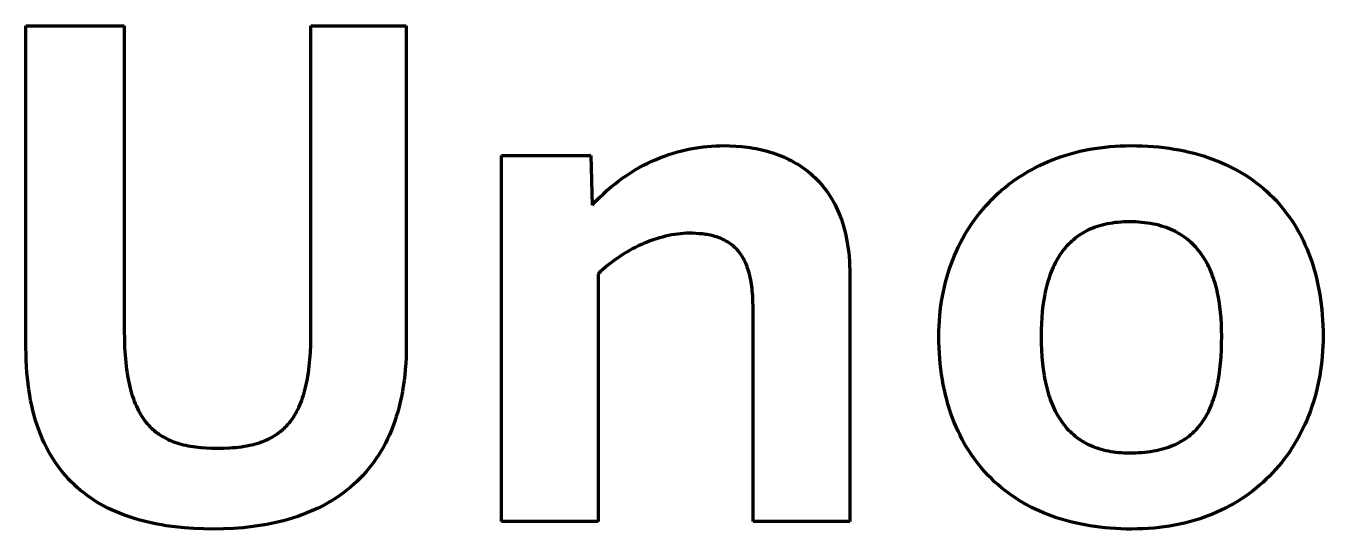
# Model space of a CAD drawing. Header units: millimetres. Extents: x -6 to 110, y 152 to 212.
# Drawn here: x 79.94 to 109.96, y 175.67 to 187.32 of the extents above; entities that cross this region are included whole.
import ezdxf

# ---------------------------------------------------------------- set-up
doc = ezdxf.new("R2010")
doc.units = ezdxf.units.MM
doc.header["$MEASUREMENT"] = 0
doc.layers.add('Incisione', color=5, linetype='Continuous', true_color=0x1710ff)

msp = doc.modelspace()

# ---------------------------------------------------------------- linework, layer by layer
at = {"layer": 'Incisione', "lineweight": 70}
for points in [[(79.93625, 179.87267), (79.93625, 187.31666)], [(79.93625, 187.31666), (82.21191, 187.31666)], [(82.21191, 187.31666), (82.21191, 180.26076)], [(86.53361, 187.31666), (88.73864, 187.31666)], [(86.53361, 180.2959), (86.53361, 187.31666)], [(88.73864, 187.31666), (88.73864, 179.92555)], [(94.71813, 184.30659), (94.81683, 184.34082)], [(94.81683, 184.34082), (94.9157, 184.37227)], [(94.9157, 184.37227), (95.01469, 184.40098)], [(95.01469, 184.40098), (95.11374, 184.42699)], [(95.11374, 184.42699), (95.21278, 184.45035)], [(95.21278, 184.45035), (95.31176, 184.47108)], [(95.31176, 184.47108), (95.4106, 184.48922)], [(95.4106, 184.48922), (95.50925, 184.50482)], [(95.50925, 184.50482), (95.60766, 184.51792)], [(95.60766, 184.51792), (95.70575, 184.52854)], [(95.70575, 184.52854), (95.80346, 184.53674)], [(95.80346, 184.53674), (95.90074, 184.54255)], [(95.90074, 184.54255), (95.99752, 184.546)], [(95.99752, 184.546), (96.09375, 184.54715)], [(96.09375, 184.54715), (96.22936, 184.545)], [(96.22936, 184.545), (96.3648, 184.53848)], [(96.3648, 184.53848), (96.4998, 184.52741)], [(96.4998, 184.52741), (96.56705, 184.52013)], [(96.56705, 184.52013), (96.63409, 184.51167)], [(96.63409, 184.51167), (96.70089, 184.50199)], [(96.70089, 184.50199), (96.7674, 184.49109)], [(96.7674, 184.49109), (96.83361, 184.47894)], [(96.83361, 184.47894), (96.89946, 184.46553)], [(96.89946, 184.46553), (96.96494, 184.45084)], [(96.96494, 184.45084), (97.03, 184.43484)], [(97.03, 184.43484), (97.09461, 184.41753)], [(97.09461, 184.41753), (97.15874, 184.39888)], [(97.15874, 184.39888), (97.22235, 184.37887)], [(97.22235, 184.37887), (97.28541, 184.35749)], [(97.28541, 184.35749), (97.34788, 184.33471)], [(97.34788, 184.33471), (97.40974, 184.31052)], [(105.51264, 184.54715), (105.64406, 184.5459), (105.77371, 184.54216), (105.90159, 184.53594), (106.02768, 184.52727), (106.15197, 184.51616), (106.27446, 184.50263), (106.39513, 184.48669), (106.51398, 184.46836), (106.63099, 184.44765), (106.74616, 184.42459), (106.85948, 184.39918), (106.97093, 184.37146), (107.0805, 184.34142), (107.1882, 184.30909), (107.294, 184.27449), (107.3979, 184.23763), (107.49989, 184.19853), (107.59995, 184.15721), (107.69808, 184.11367), (107.79428, 184.06794), (107.88852, 184.02004), (107.9808, 183.96998), (108.07111, 183.91778), (108.15944, 183.86345), (108.24578, 183.80701), (108.33012, 183.74848), (108.41245, 183.68788), (108.49277, 183.62521), (108.57105, 183.5605), (108.6473, 183.49377), (108.7215, 183.42502), (108.79364, 183.35428), (108.86371, 183.28157), (108.93171, 183.20689), (108.99762, 183.13027), (109.06144, 183.05173), (109.12315, 182.97127), (109.18274, 182.88892), (109.24021, 182.80469), (109.29554, 182.71861), (109.34873, 182.63067), (109.39976, 182.54091), (109.44863, 182.44934), (109.49533, 182.35597), (109.53984, 182.26083), (109.58216, 182.16392), (109.62228, 182.06527), (109.66018, 181.96489), (109.69586, 181.8628), (109.72931, 181.75901), (109.76052, 181.65355), (109.78948, 181.54642), (109.81617, 181.43765), (109.8406, 181.32724), (109.86275, 181.21523), (109.8826, 181.10162), (109.90016, 180.98643), (109.9154, 180.86967), (109.92833, 180.75137), (109.93893, 180.63154), (109.94719, 180.5102), (109.9531, 180.38736), (109.95666, 180.26304), (109.95784, 180.13725), (109.95664, 180.02104), (109.95305, 179.90561), (109.94708, 179.79099), (109.93874, 179.67723), (109.92804, 179.56435), (109.91499, 179.45238), (109.89961, 179.34137), (109.88191, 179.23134), (109.86189, 179.12233), (109.83957, 179.01437), (109.81496, 178.9075), (109.78807, 178.80174), (109.75892, 178.69713), (109.72751, 178.59371), (109.69385, 178.49151), (109.65796, 178.39056), (109.61985, 178.2909), (109.57952, 178.19256), (109.537, 178.09556), (109.49229, 177.99996), (109.4454, 177.90577), (109.39635, 177.81304), (109.34514, 177.7218), (109.29179, 177.63207), (109.2363, 177.5439), (109.1787, 177.45732), (109.11899, 177.37235), (109.05718, 177.28904), (108.99328, 177.20742), (108.92731, 177.12752), (108.85927, 177.04938), (108.78918, 176.97302), (108.71705, 176.89848), (108.64289, 176.8258), (108.56671, 176.75501), (108.48853, 176.68614), (108.40834, 176.61923), (108.32618, 176.55431), (108.24203, 176.49141), (108.15593, 176.43056), (108.06788, 176.37181), (107.97788, 176.31518), (107.88596, 176.2607), (107.79212, 176.20842), (107.69638, 176.15836), (107.59874, 176.11056), (107.49922, 176.06504), (107.39783, 176.02186), (107.29457, 175.98103), (107.18947, 175.94259), (107.08253, 175.90657), (106.97376, 175.87302), (106.86318, 175.84195), (106.75079, 175.81342), (106.63662, 175.78744), (106.52066, 175.76405), (106.40293, 175.74329), (106.28344, 175.72519), (106.1622, 175.70978), (106.03923, 175.6971), (105.91453, 175.68718), (105.78812, 175.68005), (105.66001, 175.67575), (105.53021, 175.6743), (105.40359, 175.67549), (105.27841, 175.67905), (105.15468, 175.68496), (105.03243, 175.69322), (104.91167, 175.70383), (104.79242, 175.71676), (104.6747, 175.73201), (104.55853, 175.74958), (104.44392, 175.76945), (104.33088, 175.79162), (104.21945, 175.81606), (104.10964, 175.84279), (104.00145, 175.87178), (103.89492, 175.90302), (103.79007, 175.93652), (103.68689, 175.97225), (103.58543, 176.01021), (103.48568, 176.05038), (103.38768, 176.09277), (103.29144, 176.13736), (103.19697, 176.18414), (103.10429, 176.23311), (103.01343, 176.28424), (102.9244, 176.33755), (102.83722, 176.393), (102.7519, 176.4506), (102.66846, 176.51034), (102.58693, 176.5722), (102.50731, 176.63618), (102.42963, 176.70227), (102.3539, 176.77045), (102.28015, 176.84073), (102.20838, 176.91308), (102.13862, 176.98751), (102.07089, 177.064), (102.0052, 177.14254), (101.94157, 177.22312), (101.88002, 177.30574), (101.82057, 177.39038), (101.76323, 177.47704), (101.70802, 177.5657), (101.65496, 177.65636), (101.60407, 177.74901), (101.55536, 177.84364), (101.50886, 177.94023), (101.46457, 178.03879), (101.42253, 178.13929), (101.38274, 178.24174), (101.34522, 178.34611), (101.31, 178.45241), (101.27708, 178.56062), (101.2465, 178.67074), (101.21825, 178.78275), (101.19237, 178.89665), (101.16887, 179.01242), (101.14777, 179.13006), (101.12909, 179.24955), (101.11284, 179.3709), (101.09904, 179.49408), (101.08771, 179.61909), (101.07886, 179.74593), (101.07252, 179.87457), (101.06871, 180.00502), (101.06743, 180.13725), (101.06873, 180.25663), (101.07262, 180.37495), (101.07908, 180.49218), (101.08809, 180.60829), (101.09962, 180.72327), (101.11367, 180.83709), (101.13019, 180.94971), (101.14919, 181.06111), (101.17063, 181.17127), (101.19449, 181.28017), (101.22076, 181.38776), (101.24941, 181.49403), (101.28042, 181.59896), (101.31378, 181.70251), (101.34945, 181.80466), (101.38743, 181.90538), (101.42769, 182.00464), (101.4702, 182.10243), (101.51496, 182.19871), (101.56194, 182.29346), (101.61111, 182.38665), (101.66246, 182.47826), (101.71597, 182.56825), (101.77161, 182.65661), (101.82937, 182.7433), (101.88923, 182.82831), (101.95115, 182.9116), (102.01514, 182.99314), (102.08115, 183.07292), (102.14918, 183.1509), (102.2192, 183.22707), (102.29119, 183.30138), (102.36514, 183.37382), (102.44101, 183.44436), (102.51879, 183.51298), (102.59846, 183.57964), (102.68, 183.64433), (102.76339, 183.70701), (102.84861, 183.76766), (102.93563, 183.82625), (103.02444, 183.88276), (103.11501, 183.93716), (103.20733, 183.98943), (103.30137, 184.03953), (103.39712, 184.08744), (103.49455, 184.13314), (103.59364, 184.1766), (103.69438, 184.21779), (103.79673, 184.25669), (103.90069, 184.29327), (104.00623, 184.32751), (104.11332, 184.35937), (104.22196, 184.38883), (104.33211, 184.41587), (104.44377, 184.44046), (104.5569, 184.46257), (104.67148, 184.48218), (104.7875, 184.49926), (104.90494, 184.51378), (105.02377, 184.52572), (105.14398, 184.53506), (105.26554, 184.54176), (105.38843, 184.5458), (105.51264, 184.54715)], [(90.94281, 175.85069), (90.94281, 184.31788)], [(90.94281, 184.31788), (93.00677, 184.31788)], [(93.00677, 184.31788), (93.04191, 183.17135)], [(94.03738, 183.98596), (94.13311, 184.04071)], [(94.13311, 184.04071), (94.22945, 184.09242)], [(94.22945, 184.09242), (94.32634, 184.14112)], [(94.32634, 184.14112), (94.42372, 184.18684)], [(94.42372, 184.18684), (94.52151, 184.22964)], [(94.52151, 184.22964), (94.61967, 184.26954)], [(94.61967, 184.26954), (94.71813, 184.30659)], [(97.40974, 184.31052), (97.47095, 184.28491)], [(97.47095, 184.28491), (97.53147, 184.25784)], [(97.53147, 184.25784), (97.59127, 184.2293)], [(97.59127, 184.2293), (97.65031, 184.19928)], [(97.65031, 184.19928), (97.70857, 184.16775)], [(97.70857, 184.16775), (97.766, 184.1347)], [(97.766, 184.1347), (97.82258, 184.1001)], [(97.82258, 184.1001), (97.87827, 184.06395)], [(97.87827, 184.06395), (97.93304, 184.02621)], [(93.56996, 183.66509), (93.66173, 183.73567)], [(93.66173, 183.73567), (93.75443, 183.80301)], [(93.75443, 183.80301), (93.84797, 183.86714)], [(93.84797, 183.86714), (93.94231, 183.92811)], [(93.94231, 183.92811), (94.03738, 183.98596)], [(97.93304, 184.02621), (97.98684, 183.98688)], [(97.98684, 183.98688), (98.03966, 183.94593)], [(98.03966, 183.94593), (98.09145, 183.90335)], [(98.09145, 183.90335), (98.14218, 183.85911)], [(98.14218, 183.85911), (98.19182, 183.8132)], [(98.19182, 183.8132), (98.24033, 183.7656)], [(98.24033, 183.7656), (98.28768, 183.71628)], [(93.21321, 183.34957), (93.30071, 183.43351)], [(93.30071, 183.43351), (93.38938, 183.51405)], [(93.38938, 183.51405), (93.47915, 183.59123)], [(93.47915, 183.59123), (93.56996, 183.66509)], [(98.28768, 183.71628), (98.33383, 183.66525)], [(98.33383, 183.66525), (98.37876, 183.61246)], [(98.37876, 183.61246), (98.42242, 183.55791)], [(98.42242, 183.55791), (98.46479, 183.50157)], [(98.46479, 183.50157), (98.50582, 183.44344)], [(98.50582, 183.44344), (98.54549, 183.38348)], [(93.04191, 183.17135), (93.12692, 183.2622)], [(93.12692, 183.2622), (93.21321, 183.34957)], [(98.54549, 183.38348), (98.58377, 183.32168)], [(98.58377, 183.32168), (98.62061, 183.25803)], [(98.62061, 183.25803), (98.65598, 183.1925)], [(98.65598, 183.1925), (98.68985, 183.12507)], [(98.68985, 183.12507), (98.72219, 183.05573)], [(98.72219, 183.05573), (98.75296, 182.98445)], [(98.75296, 182.98445), (98.78213, 182.91123)], [(98.78213, 182.91123), (98.80966, 182.83603)], [(98.80966, 182.83603), (98.83552, 182.75885)], [(98.83552, 182.75885), (98.85968, 182.67966)], [(98.85968, 182.67966), (98.8821, 182.59845)], [(98.8821, 182.59845), (98.90275, 182.51519)], [(105.47733, 177.43837), (105.55179, 177.43905), (105.62468, 177.4411), (105.69603, 177.44452), (105.76583, 177.44929), (105.83411, 177.45543), (105.90088, 177.46293), (105.96614, 177.47178), (106.02992, 177.48198), (106.09222, 177.49353), (106.15305, 177.50643), (106.21244, 177.52068), (106.27039, 177.53626), (106.32691, 177.55319), (106.38201, 177.57146), (106.43572, 177.59106), (106.48804, 177.612), (106.53898, 177.63426), (106.58856, 177.65786), (106.63679, 177.68278), (106.68367, 177.70902), (106.72924, 177.73658), (106.77349, 177.76547), (106.81643, 177.79566), (106.85809, 177.82718), (106.87845, 177.84343), (106.89848, 177.86), (106.9376, 177.89413), (106.97547, 177.92957), (107.0121, 177.96632), (107.04751, 178.00436), (107.0817, 178.04371), (107.11469, 178.08435), (107.1465, 178.12629), (107.17712, 178.16951), (107.20659, 178.21403), (107.2349, 178.25984), (107.26208, 178.30693), (107.28813, 178.3553), (107.31307, 178.40495), (107.3369, 178.45588), (107.35965, 178.50809), (107.38132, 178.56156), (107.40193, 178.61631), (107.42149, 178.67233), (107.44001, 178.72961), (107.45751, 178.78815), (107.47399, 178.84796), (107.48948, 178.90902), (107.50397, 178.97134), (107.51749, 179.03491), (107.53005, 179.09973), (107.55232, 179.23312), (107.57089, 179.37149), (107.58586, 179.51481), (107.59733, 179.66306), (107.6054, 179.81624), (107.61017, 179.97431), (107.61173, 180.13725), (107.61017, 180.27832), (107.6054, 180.41697), (107.59733, 180.55308), (107.58586, 180.68651), (107.57089, 180.81712), (107.55232, 180.94478), (107.53005, 181.06935), (107.51749, 181.13043), (107.50397, 181.1907), (107.48948, 181.25012), (107.47399, 181.30868), (107.45751, 181.36638), (107.44001, 181.42318), (107.42149, 181.47907), (107.40193, 181.53404), (107.38132, 181.58807), (107.35965, 181.64114), (107.3369, 181.69323), (107.31307, 181.74433), (107.28813, 181.79442), (107.26208, 181.84349), (107.2349, 181.89151), (107.20659, 181.93847), (107.17712, 181.98436), (107.1465, 182.02915), (107.11469, 182.07283), (107.0817, 182.11538), (107.04751, 182.15679), (107.0121, 182.19703), (106.97547, 182.2361), (106.9376, 182.27397), (106.89848, 182.31062), (106.85809, 182.34605), (106.81643, 182.38023), (106.77349, 182.41315), (106.72924, 182.44478), (106.68367, 182.47512), (106.63679, 182.50414), (106.58856, 182.53183), (106.53898, 182.55818), (106.48804, 182.58316), (106.43572, 182.60675), (106.38201, 182.62895), (106.32691, 182.64973), (106.27039, 182.66907), (106.21244, 182.68697), (106.15305, 182.7034), (106.09222, 182.71834), (106.02992, 182.73179), (105.96614, 182.74371), (105.90088, 182.7541), (105.83411, 182.76294), (105.76583, 182.77021), (105.69603, 182.77589), (105.62468, 182.77997), (105.55179, 182.78244), (105.47733, 182.78326), (105.40854, 182.7825), (105.34109, 182.78022), (105.27497, 182.77645), (105.21016, 182.77118), (105.14667, 182.76443), (105.08448, 182.75621), (105.02359, 182.74653), (104.96398, 182.7354), (104.90565, 182.72284), (104.8486, 182.70885), (104.7928, 182.69344), (104.73827, 182.67663), (104.68497, 182.65843), (104.63292, 182.63884), (104.5821, 182.61788), (104.5325, 182.59556), (104.48411, 182.57189), (104.43693, 182.54688), (104.39095, 182.52054), (104.34616, 182.49288), (104.30255, 182.46392), (104.26012, 182.43366), (104.21885, 182.40212), (104.17874, 182.3693), (104.13978, 182.33522), (104.10196, 182.29989), (104.06527, 182.26332), (104.02971, 182.22552), (103.99527, 182.1865), (103.96194, 182.14626), (103.92971, 182.10484), (103.89857, 182.06222), (103.86851, 182.01843), (103.83954, 181.97348), (103.81163, 181.92737), (103.78479, 181.88012), (103.75899, 181.83173), (103.73425, 181.78223), (103.71054, 181.73161), (103.68785, 181.67989), (103.66619, 181.62709), (103.64554, 181.57321), (103.6259, 181.51826), (103.60725, 181.46226), (103.58959, 181.40521), (103.57291, 181.34713), (103.55721, 181.28802), (103.54246, 181.2279), (103.52868, 181.16678), (103.51584, 181.10467), (103.49297, 180.97753), (103.4738, 180.84655), (103.45826, 180.71183), (103.44629, 180.57345), (103.43781, 180.43151), (103.43278, 180.28608), (103.43111, 180.13725), (103.43303, 179.97431), (103.43878, 179.81624), (103.44839, 179.66306), (103.46188, 179.51481), (103.47925, 179.37149), (103.50053, 179.23312), (103.51264, 179.16581), (103.52573, 179.09973), (103.5398, 179.03491), (103.55487, 178.97134), (103.57092, 178.90902), (103.58796, 178.84796), (103.60599, 178.78815), (103.62502, 178.72961), (103.64504, 178.67233), (103.66606, 178.61631), (103.68808, 178.56156), (103.71111, 178.50809), (103.73514, 178.45588), (103.76017, 178.40495), (103.78622, 178.3553), (103.81327, 178.30693), (103.84134, 178.25984), (103.87042, 178.21403), (103.90052, 178.16951), (103.93164, 178.12629), (103.96378, 178.08435), (103.99694, 178.04371), (104.03113, 178.00436), (104.06634, 177.96632), (104.10258, 177.92957), (104.13985, 177.89413), (104.17816, 177.86), (104.21749, 177.82718), (104.25787, 177.79566), (104.29929, 177.76547), (104.34174, 177.73658), (104.38524, 177.70902), (104.42978, 177.68278), (104.47537, 177.65786), (104.52201, 177.63426), (104.5697, 177.612), (104.61845, 177.59106), (104.66825, 177.57146), (104.7191, 177.55319), (104.77102, 177.53626), (104.82399, 177.52068), (104.87803, 177.50643), (104.93313, 177.49353), (104.9893, 177.48198), (105.04654, 177.47178), (105.10485, 177.46293), (105.16424, 177.45543), (105.2247, 177.44929), (105.28623, 177.44452), (105.34885, 177.4411), (105.41255, 177.43905), (105.47733, 177.43837)], [(94.1798, 182.25627), (94.11139, 182.22446)], [(94.24863, 182.28647), (94.1798, 182.25627)], [(94.31779, 182.31503), (94.24863, 182.28647)], [(94.38723, 182.3419), (94.31779, 182.31503)], [(94.45687, 182.36704), (94.38723, 182.3419)], [(94.52663, 182.39041), (94.45687, 182.36704)], [(94.59646, 182.41197), (94.52663, 182.39041)], [(94.66627, 182.43168), (94.59646, 182.41197)], [(94.73599, 182.44949), (94.66627, 182.43168)], [(94.80557, 182.46536), (94.73599, 182.44949)], [(94.87491, 182.47926), (94.80557, 182.46536)], [(94.94396, 182.49113), (94.87491, 182.47926)], [(95.01264, 182.50093), (94.94396, 182.49113)], [(95.08088, 182.50863), (95.01264, 182.50093)], [(95.14861, 182.51418), (95.08088, 182.50863)], [(95.21576, 182.51755), (95.14861, 182.51418)], [(95.28225, 182.51868), (95.21576, 182.51755)], [(95.36255, 182.51772), (95.28225, 182.51868)], [(95.44134, 182.51477), (95.36255, 182.51772)], [(95.51854, 182.50969), (95.44134, 182.51477)], [(95.59409, 182.50234), (95.51854, 182.50969)], [(95.63123, 182.49777), (95.59409, 182.50234)], [(95.66793, 182.49259), (95.63123, 182.49777)], [(95.70418, 182.48677), (95.66793, 182.49259)], [(95.73997, 182.48029), (95.70418, 182.48677)], [(95.7753, 182.47315), (95.73997, 182.48029)], [(95.81016, 182.46533), (95.7753, 182.47315)], [(95.84454, 182.4568), (95.81016, 182.46533)], [(95.87843, 182.44755), (95.84454, 182.4568)], [(95.91183, 182.43756), (95.87843, 182.44755)], [(95.94471, 182.42682), (95.91183, 182.43756)], [(95.97709, 182.41532), (95.94471, 182.42682)], [(96.00894, 182.40302), (95.97709, 182.41532)], [(96.04025, 182.38992), (96.00894, 182.40302)], [(96.07103, 182.376), (96.04025, 182.38992)], [(96.10126, 182.36124), (96.07103, 182.376)], [(96.13094, 182.34562), (96.10126, 182.36124)], [(96.16005, 182.32913), (96.13094, 182.34562)], [(96.18858, 182.31176), (96.16005, 182.32913)], [(96.21653, 182.29348), (96.18858, 182.31176)], [(96.24389, 182.27427), (96.21653, 182.29348)], [(96.27066, 182.25413), (96.24389, 182.27427)], [(96.29681, 182.23302), (96.27066, 182.25413)], [(96.32235, 182.21095), (96.29681, 182.23302)], [(98.90275, 182.51519), (98.92159, 182.42987)], [(98.92159, 182.42987), (98.9386, 182.34247)], [(98.9386, 182.34247), (98.95373, 182.25297)], [(98.95373, 182.25297), (98.96695, 182.16135)], [(93.65006, 181.9605), (93.58752, 181.91739)], [(93.71359, 182.00234), (93.65006, 181.9605)], [(93.77803, 182.04288), (93.71359, 182.00234)], [(93.84331, 182.08206), (93.77803, 182.04288)], [(93.90935, 182.11986), (93.84331, 182.08206)], [(93.9761, 182.15622), (93.90935, 182.11986)], [(94.04347, 182.1911), (93.9761, 182.15622)], [(94.11139, 182.22446), (94.04347, 182.1911)], [(96.34726, 182.18788), (96.32235, 182.21095)], [(96.37154, 182.16381), (96.34726, 182.18788)], [(96.39518, 182.13871), (96.37154, 182.16381)], [(96.41817, 182.11257), (96.39518, 182.13871)], [(96.4405, 182.08537), (96.41817, 182.11257)], [(96.46217, 182.0571), (96.4405, 182.08537)], [(96.48315, 182.02773), (96.46217, 182.0571)], [(96.50346, 181.99725), (96.48315, 182.02773)], [(96.52307, 181.96565), (96.50346, 181.99725)], [(96.54198, 181.93291), (96.52307, 181.96565)], [(96.56018, 181.899), (96.54198, 181.93291)], [(98.96695, 182.16135), (98.97823, 182.06759)], [(98.97823, 182.06759), (98.98754, 181.97168)], [(98.98754, 181.97168), (98.99484, 181.87359)], [(93.23684, 181.63448), (93.18316, 181.58368)], [(93.292, 181.68431), (93.23684, 181.63448)], [(93.34857, 181.73312), (93.292, 181.68431)], [(93.40648, 181.78088), (93.34857, 181.73312)], [(93.46566, 181.82753), (93.40648, 181.78088)], [(93.52602, 181.87305), (93.46566, 181.82753)], [(93.58752, 181.91739), (93.52602, 181.87305)], [(96.57767, 181.86392), (96.56018, 181.899)], [(96.59442, 181.82764), (96.57767, 181.86392)], [(96.61045, 181.79015), (96.59442, 181.82764)], [(96.62573, 181.75144), (96.61045, 181.79015)], [(96.64025, 181.71148), (96.62573, 181.75144)], [(96.65402, 181.67025), (96.64025, 181.71148)], [(96.66702, 181.62775), (96.65402, 181.67025)], [(98.99484, 181.87359), (99.00009, 181.77331)], [(99.00009, 181.77331), (99.00327, 181.67083)], [(99.00327, 181.67083), (99.00434, 181.56611)], [(93.18316, 181.58368), (93.18316, 175.85069)], [(96.67924, 181.58395), (96.66702, 181.62775)], [(96.69068, 181.53884), (96.67924, 181.58395)], [(96.70132, 181.4924), (96.69068, 181.53884)], [(96.71116, 181.44462), (96.70132, 181.4924)], [(96.72019, 181.39547), (96.71116, 181.44462)], [(96.72839, 181.34494), (96.72019, 181.39547)], [(96.73577, 181.29301), (96.72839, 181.34494)], [(99.00434, 181.56611), (99.00434, 175.85069)], [(96.74232, 181.23967), (96.73577, 181.29301)], [(96.74802, 181.18489), (96.74232, 181.23967)], [(96.75685, 181.07098), (96.74802, 181.18489)], [(96.76219, 180.95114), (96.75685, 181.07098)], [(96.76399, 180.82524), (96.76219, 180.95114)], [(96.76399, 175.85069), (96.76399, 180.82524)], [(82.21191, 180.26076), (82.21402, 180.06516)], [(86.53199, 180.11108), (86.53361, 180.2959)], [(79.93764, 179.7246), (79.93625, 179.87267)], [(82.21402, 180.06516), (82.22038, 179.87848)], [(82.22038, 179.87848), (82.23096, 179.70055)], [(86.51875, 179.76339), (86.52707, 179.93361)], [(86.52707, 179.93361), (86.53199, 180.11108)], [(88.73864, 179.92555), (88.73721, 179.78226)], [(79.94179, 179.57971), (79.93764, 179.7246)], [(79.94867, 179.43796), (79.94179, 179.57971)], [(82.23096, 179.70055), (82.24577, 179.53117)], [(82.24577, 179.53117), (82.2648, 179.37018)], [(86.49154, 179.44429), (86.50694, 179.60031)], [(86.50694, 179.60031), (86.51875, 179.76339)], [(88.73295, 179.64176), (88.72588, 179.50404)], [(88.73721, 179.78226), (88.73295, 179.64176)], [(79.95824, 179.29934), (79.94867, 179.43796)], [(79.97048, 179.16382), (79.95824, 179.29934)], [(82.2648, 179.37018), (82.2759, 179.29278)], [(82.2759, 179.29278), (82.28806, 179.2174)], [(86.44958, 179.15303), (86.47245, 179.29523)], [(86.47245, 179.29523), (86.49154, 179.44429)], [(88.70346, 179.23689), (88.68818, 179.10741)], [(88.71604, 179.36909), (88.70346, 179.23689)], [(88.72588, 179.50404), (88.71604, 179.36909)], [(79.98535, 179.03137), (79.97048, 179.16382)], [(80.00282, 178.90195), (79.98535, 179.03137)], [(82.28806, 179.2174), (82.30127, 179.14404)], [(82.30127, 179.14404), (82.31553, 179.07266)], [(82.31553, 179.07266), (82.33085, 179.00324)], [(82.33085, 179.00324), (82.34722, 178.93576)], [(82.34722, 178.93576), (82.36464, 178.8702)], [(86.39208, 178.88881), (86.40796, 178.95237)], [(86.40796, 178.95237), (86.42282, 179.01759)], [(86.42282, 179.01759), (86.43669, 179.08447)], [(86.43669, 179.08447), (86.44958, 179.15303)], [(88.67022, 178.98065), (88.64961, 178.85658)], [(88.68818, 179.10741), (88.67022, 178.98065)], [(80.02286, 178.77556), (80.00282, 178.90195)], [(80.04545, 178.65215), (80.02286, 178.77556)], [(80.07054, 178.5317), (80.04545, 178.65215)], [(82.36464, 178.8702), (82.38312, 178.80654)], [(82.38312, 178.80654), (82.40265, 178.74475)], [(82.40265, 178.74475), (82.42323, 178.68482)], [(82.42323, 178.68482), (82.44486, 178.62671)], [(86.2972, 178.59541), (86.31828, 178.65088)], [(86.31828, 178.65088), (86.33831, 178.70794)], [(86.33831, 178.70794), (86.35727, 178.76661)], [(86.35727, 178.76661), (86.37519, 178.8269)], [(86.37519, 178.8269), (86.39208, 178.88881)], [(88.6264, 178.73519), (88.60061, 178.61646)], [(88.64961, 178.85658), (88.6264, 178.73519)], [(80.0981, 178.41418), (80.07054, 178.5317)], [(80.12811, 178.29957), (80.0981, 178.41418)], [(82.44486, 178.62671), (82.46754, 178.57041)], [(82.46754, 178.57041), (82.49128, 178.5159)], [(82.49128, 178.5159), (82.51606, 178.46315)], [(82.51606, 178.46315), (82.54189, 178.41215)], [(82.54189, 178.41215), (82.56877, 178.36286)], [(82.56877, 178.36286), (82.5967, 178.31526)], [(86.14757, 178.2954), (86.17532, 178.34156)], [(86.17532, 178.34156), (86.20193, 178.38924)], [(86.20193, 178.38924), (86.22741, 178.43845)], [(86.22741, 178.43845), (86.25177, 178.48921)], [(86.25177, 178.48921), (86.27503, 178.54153)], [(86.27503, 178.54153), (86.2972, 178.59541)], [(88.54143, 178.38691), (88.5081, 178.27606)], [(88.57228, 178.50037), (88.54143, 178.38691)], [(88.60061, 178.61646), (88.57228, 178.50037)], [(80.16053, 178.18784), (80.12811, 178.29957)], [(80.19534, 178.07897), (80.16053, 178.18784)], [(80.23249, 177.97292), (80.19534, 178.07897)], [(82.5967, 178.31526), (82.62568, 178.26935)], [(82.62568, 178.26935), (82.65571, 178.22508)], [(82.65571, 178.22508), (82.68678, 178.18245)], [(82.68678, 178.18245), (82.71891, 178.14142)], [(82.71891, 178.14142), (82.73536, 178.1215)], [(82.73536, 178.1215), (82.75208, 178.10198)], [(82.75208, 178.10198), (82.76905, 178.08284)], [(82.76905, 178.08284), (82.78629, 178.0641)], [(82.78629, 178.0641), (82.80379, 178.04574)], [(82.80379, 178.04574), (82.82155, 178.02776)], [(85.92039, 178.01386), (85.93858, 178.03161)], [(85.93858, 178.03161), (85.95646, 178.04971)], [(85.95646, 178.04971), (85.97404, 178.06817)], [(85.97404, 178.06817), (85.9913, 178.087)], [(85.9913, 178.087), (86.00827, 178.10618)], [(86.00827, 178.10618), (86.02494, 178.12573)], [(86.02494, 178.12573), (86.0413, 178.14565)], [(86.0413, 178.14565), (86.05737, 178.16593)], [(86.05737, 178.16593), (86.07313, 178.18658)], [(86.07313, 178.18658), (86.08861, 178.20759)], [(86.08861, 178.20759), (86.11867, 178.25075)], [(86.11867, 178.25075), (86.14757, 178.2954)], [(88.43414, 178.06211), (88.39356, 177.95898)], [(88.47233, 178.1678), (88.43414, 178.06211)], [(88.5081, 178.27606), (88.47233, 178.1678)], [(80.27196, 177.86966), (80.23249, 177.97292)], [(80.31372, 177.76918), (80.27196, 177.86966)], [(80.35774, 177.67145), (80.31372, 177.76918)], [(82.82155, 178.02776), (82.83958, 178.01016)], [(82.83958, 178.01016), (82.85786, 177.99294)], [(82.85786, 177.99294), (82.87641, 177.9761)], [(82.87641, 177.9761), (82.89521, 177.95962)], [(82.89521, 177.95962), (82.91428, 177.94352)], [(82.91428, 177.94352), (82.93361, 177.92778)], [(82.93361, 177.92778), (82.9532, 177.9124)], [(82.9532, 177.9124), (82.97305, 177.89738)], [(82.97305, 177.89738), (82.99317, 177.88272)], [(82.99317, 177.88272), (83.01354, 177.86842)], [(83.01354, 177.86842), (83.03418, 177.85446)], [(83.03418, 177.85446), (83.05507, 177.84086)], [(83.05507, 177.84086), (83.09765, 177.81469)], [(83.09765, 177.81469), (83.14126, 177.78988)], [(83.14126, 177.78988), (83.18592, 177.76642)], [(83.18592, 177.76642), (83.23162, 177.74427)], [(83.23162, 177.74427), (83.27837, 177.72342)], [(85.43932, 177.71087), (85.48966, 177.73171)], [(85.48966, 177.73171), (85.53865, 177.75386)], [(85.53865, 177.75386), (85.58629, 177.77733)], [(85.58629, 177.77733), (85.63259, 177.80212)], [(85.63259, 177.80212), (85.65525, 177.81502)], [(85.65525, 177.81502), (85.67758, 177.82826)], [(85.67758, 177.82826), (85.69957, 177.84183)], [(85.69957, 177.84183), (85.72125, 177.85574)], [(85.72125, 177.85574), (85.7426, 177.86999)], [(85.7426, 177.86999), (85.76362, 177.88459)], [(85.76362, 177.88459), (85.78433, 177.89953)], [(85.78433, 177.89953), (85.80471, 177.91481)], [(85.80471, 177.91481), (85.82478, 177.93045)], [(85.82478, 177.93045), (85.84453, 177.94643)], [(85.84453, 177.94643), (85.86397, 177.96276)], [(85.86397, 177.96276), (85.88309, 177.97944)], [(85.88309, 177.97944), (85.90189, 177.99647)], [(85.90189, 177.99647), (85.92039, 178.01386)], [(88.30539, 177.76031), (88.25785, 177.66474)], [(88.35063, 177.85838), (88.30539, 177.76031)], [(88.39356, 177.95898), (88.35063, 177.85838)], [(80.40397, 177.57643), (80.35774, 177.67145)], [(80.4524, 177.4841), (80.40397, 177.57643)], [(80.50299, 177.39443), (80.4524, 177.4841)], [(83.27837, 177.72342), (83.32615, 177.70384)], [(83.32615, 177.70384), (83.37498, 177.68552)], [(83.37498, 177.68552), (83.42484, 177.66843)], [(83.42484, 177.66843), (83.47575, 177.65254)], [(83.47575, 177.65254), (83.52769, 177.63784)], [(83.52769, 177.63784), (83.58068, 177.62431)], [(83.58068, 177.62431), (83.6347, 177.61192)], [(83.6347, 177.61192), (83.68977, 177.60064)], [(83.68977, 177.60064), (83.74587, 177.59046)], [(83.74587, 177.59046), (83.803, 177.58136)], [(83.803, 177.58136), (83.86118, 177.57331)], [(83.86118, 177.57331), (83.92039, 177.56629)], [(83.92039, 177.56629), (83.98064, 177.56028)], [(83.98064, 177.56028), (84.10425, 177.55119)], [(84.10425, 177.55119), (84.232, 177.54586)], [(84.232, 177.54586), (84.36389, 177.54413)], [(84.36389, 177.54413), (84.5129, 177.54632)], [(84.5129, 177.54632), (84.65571, 177.55294)], [(84.65571, 177.55294), (84.72482, 177.55795)], [(84.72482, 177.55795), (84.79241, 177.5641)], [(84.79241, 177.5641), (84.8585, 177.57141)], [(84.8585, 177.57141), (84.92309, 177.57989)], [(84.92309, 177.57989), (84.9862, 177.58955)], [(84.9862, 177.58955), (85.04785, 177.60041)], [(85.04785, 177.60041), (85.10805, 177.61247)], [(85.10805, 177.61247), (85.16679, 177.62576)], [(85.16679, 177.62576), (85.22411, 177.64027)], [(85.22411, 177.64027), (85.28001, 177.65602)], [(85.28001, 177.65602), (85.3345, 177.67303)], [(85.3345, 177.67303), (85.3876, 177.69131)], [(85.3876, 177.69131), (85.43932, 177.71087)], [(88.15606, 177.48105), (88.10186, 177.39288)], [(88.20807, 177.57166), (88.15606, 177.48105)], [(88.25785, 177.66474), (88.20807, 177.57166)], [(80.55571, 177.3074), (80.50299, 177.39443)], [(80.61053, 177.22298), (80.55571, 177.3074)], [(80.66742, 177.14114), (80.61053, 177.22298)], [(80.72634, 177.06186), (80.66742, 177.14114)], [(87.92644, 177.14294), (87.8638, 177.06441)], [(87.98701, 177.22385), (87.92644, 177.14294)], [(88.0455, 177.30716), (87.98701, 177.22385)], [(88.10186, 177.39288), (88.0455, 177.30716)], [(80.78726, 176.98511), (80.72634, 177.06186)], [(80.85016, 176.91085), (80.78726, 176.98511)], [(80.91499, 176.83907), (80.85016, 176.91085)], [(80.98173, 176.76974), (80.91499, 176.83907)], [(87.66385, 176.84295), (87.59329, 176.77378)], [(87.73248, 176.91444), (87.66385, 176.84295)], [(87.79914, 176.98825), (87.73248, 176.91444)], [(87.8638, 177.06441), (87.79914, 176.98825)], [(81.05036, 176.70282), (80.98173, 176.76974)], [(81.12082, 176.6383), (81.05036, 176.70282)], [(81.19311, 176.57614), (81.12082, 176.6383)], [(81.26717, 176.51633), (81.19311, 176.57614)], [(87.37036, 176.57998), (87.2924, 176.51988)], [(87.44651, 176.64231), (87.37036, 176.57998)], [(87.52084, 176.70691), (87.44651, 176.64231)], [(87.59329, 176.77378), (87.52084, 176.70691)], [(81.34299, 176.45882), (81.26717, 176.51633)], [(81.42052, 176.4036), (81.34299, 176.45882)], [(81.49975, 176.35064), (81.42052, 176.4036)], [(81.58063, 176.2999), (81.49975, 176.35064)], [(81.66314, 176.25137), (81.58063, 176.2999)], [(81.74724, 176.20502), (81.66314, 176.25137)], [(86.87669, 176.25247), (86.78859, 176.20548)], [(86.96318, 176.30161), (86.87669, 176.25247)], [(87.04802, 176.3529), (86.96318, 176.30161)], [(87.1312, 176.40636), (87.04802, 176.3529)], [(87.21267, 176.46202), (87.1312, 176.40636)], [(87.2924, 176.51988), (87.21267, 176.46202)], [(81.8329, 176.16081), (81.74724, 176.20502)], [(81.9201, 176.11873), (81.8329, 176.16081)], [(82.00879, 176.07874), (81.9201, 176.11873)], [(82.09895, 176.04082), (82.00879, 176.07874)], [(82.19055, 176.00494), (82.09895, 176.04082)], [(82.28355, 175.97108), (82.19055, 176.00494)], [(82.37793, 175.9392), (82.28355, 175.97108)], [(82.47365, 175.90928), (82.37793, 175.9392)], [(86.1296, 175.93496), (86.02979, 175.90446)], [(86.22805, 175.96746), (86.1296, 175.93496)], [(86.32512, 176.00199), (86.22805, 175.96746)], [(86.42077, 176.03854), (86.32512, 176.00199)], [(86.51498, 176.07716), (86.42077, 176.03854)], [(86.60771, 176.11784), (86.51498, 176.07716)], [(86.69892, 176.1606), (86.60771, 176.11784)], [(86.78859, 176.20548), (86.69892, 176.1606)], [(82.57068, 175.8813), (82.47365, 175.90928)], [(82.66899, 175.85522), (82.57068, 175.8813)], [(82.76855, 175.83101), (82.66899, 175.85522)], [(82.86932, 175.80866), (82.76855, 175.83101)], [(82.97128, 175.78814), (82.86932, 175.80866)], [(83.07439, 175.76941), (82.97128, 175.78814)], [(83.17862, 175.75245), (83.07439, 175.76941)], [(83.39032, 175.72374), (83.17862, 175.75245)], [(83.60613, 175.70179), (83.39032, 175.72374)], [(83.8258, 175.68638), (83.60613, 175.70179)], [(84.04907, 175.67729), (83.8258, 175.68638)], [(84.27569, 175.6743), (84.04907, 175.67729)], [(84.50888, 175.67774), (84.27569, 175.6743)], [(84.73861, 175.68813), (84.50888, 175.67774)], [(84.96462, 175.70563), (84.73861, 175.68813)], [(85.18665, 175.73036), (84.96462, 175.70563)], [(85.29609, 175.74549), (85.18665, 175.73036)], [(85.40444, 175.76247), (85.29609, 175.74549)], [(85.51166, 175.78134), (85.40444, 175.76247)], [(85.61773, 175.8021), (85.51166, 175.78134)], [(85.72261, 175.82477), (85.61773, 175.8021)], [(85.82627, 175.84938), (85.72261, 175.82477)], [(85.92867, 175.87593), (85.82627, 175.84938)], [(86.02979, 175.90446), (85.92867, 175.87593)], [(93.18316, 175.85069), (90.94281, 175.85069)], [(99.00434, 175.85069), (96.76399, 175.85069)]]:
    msp.add_lwpolyline(points, dxfattribs=at)

doc.saveas('drawing.dxf')
